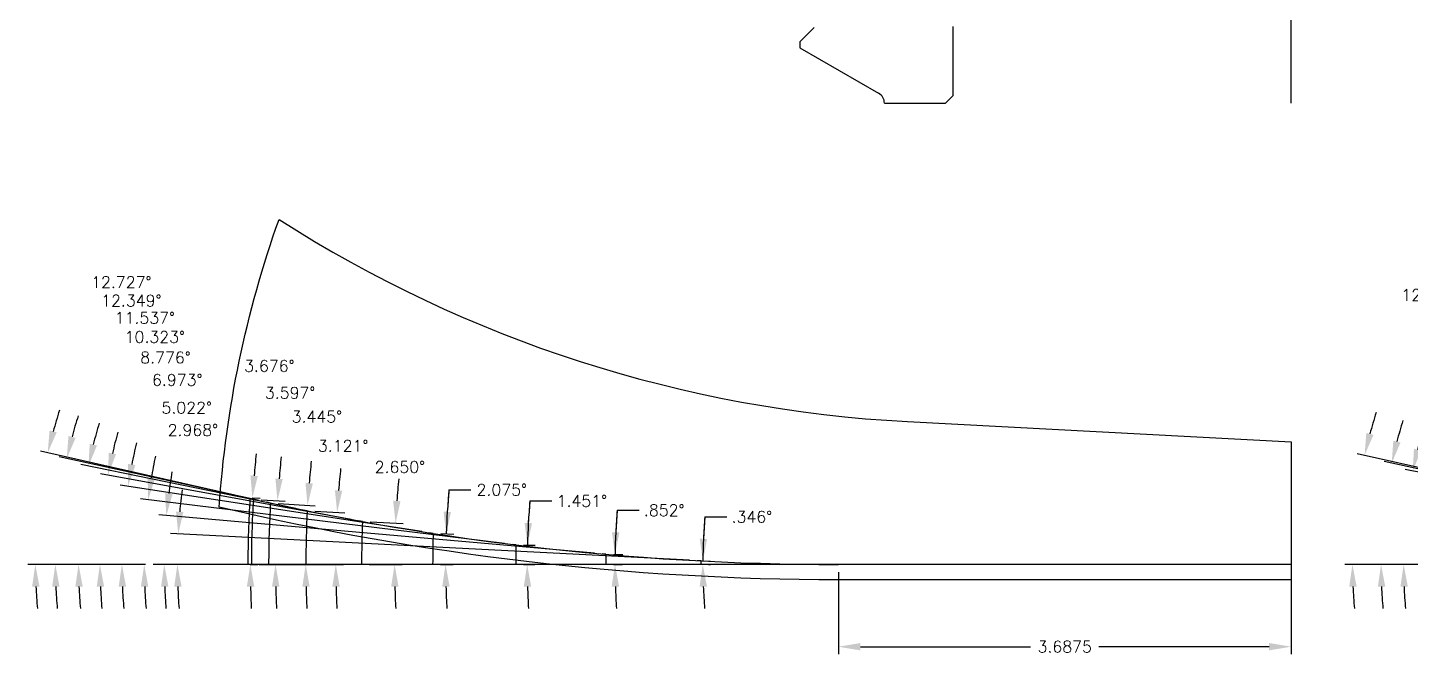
# Model space of a CAD drawing. Header units: inches. Extents: x -44.5 to -1.7, y -58.8 to -37.2.
# Drawn here: x -34.53 to -23.27, y -54.21 to -49.11 of the extents above; entities that cross this region are included whole.
import ezdxf

# ---------------------------------------------------------------- set-up
doc = ezdxf.new("R2010")
doc.units = ezdxf.units.IN
doc.header["$MEASUREMENT"] = 0
doc.header["$PDMODE"] = 35
doc.layers.get('Defpoints').update_dxf_attribs({"color": 10})
doc.layers.add('Blade_1', color=30, linetype='Continuous', true_color=0xff7f00)
doc.layers.add('Dims', color=4, linetype='Continuous')
doc.styles.add('RomanS', font='romans')
doc.dimstyles.new('Copy of Standard', dxfattribs={"dimtxt": 0.094, "dimasz": 0.18, "dimexe": 0.0625, "dimexo": 0.0625, "dimgap": 0.045, "dimtad": 0, "dimtih": 1, "dimtoh": 1, "dimdec": 4, "dimzin": 4, "dimdsep": 46, "dimtxsty": 'RomanS', "dimcen": 0.09, "dimadec": 3, "dimazin": 1, "dimtfac": 1, "dimtdec": 4, "dimtofl": 0, "dimtmove": 0, "dimatfit": 1, "dimfxl": 1, "dimtolj": 1, "dimtzin": 0, "dimarcsym": 0})

# ---------------------------------------------------------------- blocks, each defined once
blk = doc.blocks.new('*D165')
at = {"layer": 'Defpoints', "color": 0, "transparency": 16777216}
for p in [(-33.42, -53.349), (-33.512, -53.481), (-29.856, -53.396), (-29.825, -53.398), (-27.932, -53.481)]:
    blk.add_point(p, dxfattribs=at)
at = {"layer": 'Dims', "color": 0, "lineweight": -2, "transparency": 16777216}
blk.add_line((-29.918, -53.39), (-33.467, -53.078), dxfattribs=at)
for start, end in [(170.4358, 172.7068), (182.2709, 184.5419)]:
    blk.add_arc((-28.88, -53.481), 4.542, start, end, dxfattribs=at)
at = {"layer": 'Dims', "color": 0, "transparency": 16777216}
for points in [[(-33.355, -52.908), (-33.415, -52.901), (-33.405, -53.084)], [(-33.448, -53.662), (-33.388, -53.661), (-33.422, -53.481)]]:
    blk.add_solid(points, dxfattribs=at)
at = {"layer": 'Dims', "color": 0, "transparency": 16777216, "insert": (-33.239, -52.205), "char_height": 0.094, "attachment_point": 5, "style": 'RomanS'}
blk.add_mtext('\\A1;5.022°', dxfattribs=at)
blk = doc.blocks.new('*D166')
at = {"layer": 'Defpoints', "color": 0, "transparency": 16777216}
for p in [(-29.826, -53.481), (-29.825, -53.398), (-29.751, -53.454), (-24.244, -53.481)]:
    blk.add_point(p, dxfattribs=at)
at = {"layer": 'Dims', "color": 0, "lineweight": -2, "transparency": 16777216}
for p, q in [((-29.734, -53.04), (-29.554, -53.04)), ((-29.763, -53.399), (-29.688, -53.4)), ((-29.763, -53.481), (-29.689, -53.481))]:
    blk.add_line(p, q, dxfattribs=at)
for start, end in [(175.4014, 179.1477), (175.4019, 177.2748), (181.8729, 183.7457)]:
    blk.add_arc((-24.244, -53.481), 5.507, start, end, dxfattribs=at)
at = {"layer": 'Dims', "color": 0, "transparency": 16777216}
for points in [[(-29.715, -53.22), (-29.775, -53.219), (-29.751, -53.399)], [(-29.778, -53.662), (-29.718, -53.661), (-29.751, -53.481)]]:
    blk.add_solid(points, dxfattribs=at)
at = {"layer": 'Dims', "color": 0, "transparency": 16777216, "insert": (-29.35, -53.04), "char_height": 0.094, "attachment_point": 5, "style": 'RomanS'}
blk.add_mtext('\\A1;.852°', dxfattribs=at)
blk = doc.blocks.new('*D171')
at = {"layer": 'Defpoints', "color": 0, "transparency": 16777216}
for p in [(-33.582, -53.305), (-30.588, -53.318), (-30.557, -53.321), (-33.512, -53.481), (-27.932, -53.481)]:
    blk.add_point(p, dxfattribs=at)
at = {"layer": 'Dims', "color": 0, "lineweight": -2, "transparency": 16777216}
for p, q in [((-30.65, -53.31), (-33.615, -52.947)), ((-33.574, -53.481), (-33.648, -53.481))]:
    blk.add_line(p, q, dxfattribs=at)
for start, end in [(168.2694, 170.6481), (182.3787, 184.7575)]:
    blk.add_arc((-29.249, -53.481), 4.336, start, end, dxfattribs=at)
at = {"layer": 'Dims', "color": 0, "transparency": 16777216}
for points in [[(-33.498, -52.781), (-33.557, -52.772), (-33.553, -52.955)], [(-33.612, -53.662), (-33.552, -53.661), (-33.585, -53.481)]]:
    blk.add_solid(points, dxfattribs=at)
at = {"layer": 'Dims', "color": 0, "transparency": 16777216, "insert": (-33.316, -51.978), "char_height": 0.094, "attachment_point": 5, "style": 'RomanS'}
blk.add_mtext('\\A1;6.973°', dxfattribs=at)
blk = doc.blocks.new('*D172')
at = {"layer": 'Defpoints', "color": 0, "transparency": 16777216}
for p in [(-30.557, -53.321), (-30.559, -53.481), (-30.466, -53.429), (-24.244, -53.481)]:
    blk.add_point(p, dxfattribs=at)
at = {"layer": 'Dims', "color": 0, "lineweight": -2, "transparency": 16777216}
for p, q in [((-30.445, -52.964), (-30.265, -52.964)), ((-30.495, -53.323), (-30.402, -53.325)), ((-30.497, -53.481), (-30.404, -53.481))]:
    blk.add_line(p, q, dxfattribs=at)
for start, end in [(175.233, 178.5485), (175.2333, 176.8909), (181.6576, 183.3152)]:
    blk.add_arc((-24.244, -53.481), 6.222, start, end, dxfattribs=at)
at = {"layer": 'Dims', "color": 0, "transparency": 16777216}
for points in [[(-30.427, -53.145), (-30.487, -53.143), (-30.464, -53.324)], [(-30.494, -53.662), (-30.434, -53.661), (-30.466, -53.481)]]:
    blk.add_solid(points, dxfattribs=at)
at = {"layer": 'Dims', "color": 0, "transparency": 16777216, "insert": (-30.021, -52.964), "char_height": 0.094, "attachment_point": 5, "style": 'RomanS'}
blk.add_mtext('\\A1;1.451°', dxfattribs=at)
blk = doc.blocks.new('*D173')
at = {"layer": 'Defpoints', "color": 0, "transparency": 16777216}
for p in [(-31.231, -53.228), (-31.236, -53.481), (-31.13, -53.398), (-24.244, -53.481)]:
    blk.add_point(p, dxfattribs=at)
at = {"layer": 'Dims', "color": 0, "lineweight": -2, "transparency": 16777216}
for p, q in [((-31.104, -52.873), (-30.924, -52.873)), ((-31.169, -53.23), (-31.064, -53.234)), ((-31.173, -53.481), (-31.068, -53.481))]:
    blk.add_line(p, q, dxfattribs=at)
for start, end in [(174.929, 177.9246), (174.9293, 176.427), (181.4977, 182.9953)]:
    blk.add_arc((-24.244, -53.481), 6.886, start, end, dxfattribs=at)
at = {"layer": 'Dims', "color": 0, "transparency": 16777216}
for points in [[(-31.087, -53.054), (-31.147, -53.051), (-31.126, -53.232)], [(-31.158, -53.662), (-31.098, -53.661), (-31.131, -53.481)]]:
    blk.add_solid(points, dxfattribs=at)
at = {"layer": 'Dims', "color": 0, "transparency": 16777216, "insert": (-30.673, -52.873), "char_height": 0.094, "attachment_point": 5, "style": 'RomanS'}
blk.add_mtext('\\A1;2.075°', dxfattribs=at)
blk = doc.blocks.new('*D174')
at = {"layer": 'Defpoints', "color": 0, "transparency": 16777216}
for p in [(-31.262, -53.223), (-31.231, -53.228), (-33.762, -53.268), (-33.512, -53.481), (-27.932, -53.481)]:
    blk.add_point(p, dxfattribs=at)
at = {"layer": 'Dims', "color": 0, "lineweight": -2, "transparency": 16777216}
for p, q in [((-31.324, -53.214), (-33.78, -52.835)), ((-33.574, -53.481), (-33.83, -53.481))]:
    blk.add_line(p, q, dxfattribs=at)
for start, end in [(166.2838, 168.7538), (182.47, 184.9399)]:
    blk.add_arc((-29.591, -53.481), 4.176, start, end, dxfattribs=at)
at = {"layer": 'Dims', "color": 0, "transparency": 16777216}
for points in [[(-33.657, -52.672), (-33.717, -52.662), (-33.718, -52.844)], [(-33.793, -53.662), (-33.733, -53.661), (-33.767, -53.481)]]:
    blk.add_solid(points, dxfattribs=at)
at = {"layer": 'Dims', "color": 0, "transparency": 16777216, "insert": (-33.412, -51.796), "char_height": 0.094, "attachment_point": 5, "style": 'RomanS'}
blk.add_mtext('\\A1;8.776°', dxfattribs=at)
blk = doc.blocks.new('*D177')
at = {"layer": 'Defpoints', "color": 0, "transparency": 16777216}
for p in [(-31.837, -53.126), (-31.807, -53.131), (-33.939, -53.238), (-33.512, -53.481), (-27.932, -53.481)]:
    blk.add_point(p, dxfattribs=at)
at = {"layer": 'Dims', "color": 0, "lineweight": -2, "transparency": 16777216}
for p, q in [((-31.899, -53.114), (-33.942, -52.742)), ((-33.574, -53.481), (-34.009, -53.481))]:
    blk.add_line(p, q, dxfattribs=at)
for start, end in [(164.5974, 167.1373), (182.5399, 185.0797)]:
    blk.add_arc((-29.885, -53.481), 4.061, start, end, dxfattribs=at)
at = {"layer": 'Dims', "color": 0, "transparency": 16777216}
for points in [[(-33.815, -52.583), (-33.874, -52.571), (-33.88, -52.754)], [(-33.972, -53.662), (-33.912, -53.661), (-33.946, -53.481)]]:
    blk.add_solid(points, dxfattribs=at)
at = {"layer": 'Dims', "color": 0, "transparency": 16777216, "insert": (-33.499, -51.628), "char_height": 0.094, "attachment_point": 5, "style": 'RomanS'}
blk.add_mtext('\\A1;10.323°', dxfattribs=at)
blk = doc.blocks.new('*D178')
at = {"layer": 'Defpoints', "color": 0, "transparency": 16777216}
for p in [(-31.807, -53.131), (-31.545, -53.369), (-31.815, -53.481), (-24.244, -53.481)]:
    blk.add_point(p, dxfattribs=at)
at = {"layer": 'Dims', "color": 0, "lineweight": -2, "transparency": 16777216}
for p, q in [((-31.745, -53.134), (-31.476, -53.147)), ((-31.753, -53.481), (-31.484, -53.481))]:
    blk.add_line(p, q, dxfattribs=at)
for start, end in [(174.5251, 175.9375), (181.4125, 182.8249)]:
    blk.add_arc((-24.244, -53.481), 7.302, start, end, dxfattribs=at)
at = {"layer": 'Dims', "color": 0, "transparency": 16777216}
for points in [[(-31.498, -52.966), (-31.558, -52.962), (-31.538, -53.144)], [(-31.574, -53.662), (-31.514, -53.661), (-31.546, -53.481)]]:
    blk.add_solid(points, dxfattribs=at)
at = {"layer": 'Dims', "color": 0, "transparency": 16777216, "insert": (-31.503, -52.688), "char_height": 0.094, "attachment_point": 5, "style": 'RomanS'}
blk.add_mtext('\\A1;2.650°', dxfattribs=at)
blk = doc.blocks.new('*D181')
at = {"layer": 'Defpoints', "color": 0, "transparency": 16777216}
for p in [(-32.257, -53.044), (-32.024, -53.34), (-32.269, -53.481), (-24.244, -53.481)]:
    blk.add_point(p, dxfattribs=at)
at = {"layer": 'Dims', "color": 0, "lineweight": -2, "transparency": 16777216}
for p, q in [((-32.195, -53.048), (-31.951, -53.061)), ((-32.206, -53.481), (-31.963, -53.481))]:
    blk.add_line(p, q, dxfattribs=at)
for start, end in [(174.2276, 175.5531), (181.3255, 182.651)]:
    blk.add_arc((-24.244, -53.481), 7.781, start, end, dxfattribs=at)
at = {"layer": 'Dims', "color": 0, "transparency": 16777216}
for points in [[(-31.972, -52.88), (-32.032, -52.876), (-32.014, -53.058)], [(-32.053, -53.662), (-31.993, -53.661), (-32.025, -53.481)]]:
    blk.add_solid(points, dxfattribs=at)
at = {"layer": 'Dims', "color": 0, "transparency": 16777216, "insert": (-31.965, -52.515), "char_height": 0.094, "attachment_point": 5, "style": 'RomanS'}
blk.add_mtext('\\A1;3.121°', dxfattribs=at)
blk = doc.blocks.new('*D182')
at = {"layer": 'Defpoints', "color": 0, "transparency": 16777216}
for p in [(-32.287, -53.038), (-32.257, -53.044), (-34.111, -53.213), (-33.512, -53.481), (-27.932, -53.481)]:
    blk.add_point(p, dxfattribs=at)
at = {"layer": 'Dims', "color": 0, "lineweight": -2, "transparency": 16777216}
for p, q in [((-32.349, -53.026), (-34.101, -52.668)), ((-33.574, -53.481), (-34.183, -53.481))]:
    blk.add_line(p, q, dxfattribs=at)
for start, end in [(163.3104, 165.8865), (182.5761, 185.1522)]:
    blk.add_arc((-30.117, -53.481), 4.004, start, end, dxfattribs=at)
at = {"layer": 'Dims', "color": 0, "transparency": 16777216}
for points in [[(-33.97, -52.512), (-34.029, -52.498), (-34.039, -52.68)], [(-34.146, -53.662), (-34.086, -53.661), (-34.12, -53.481)]]:
    blk.add_solid(points, dxfattribs=at)
at = {"layer": 'Dims', "color": 0, "transparency": 16777216, "insert": (-33.58, -51.473), "char_height": 0.094, "attachment_point": 5, "style": 'RomanS'}
blk.add_mtext('\\A1;11.537°', dxfattribs=at)
blk = doc.blocks.new('*D185')
at = {"layer": 'Defpoints', "color": 0, "transparency": 16777216}
for p in [(-32.587, -52.974), (-32.557, -52.981), (-34.299, -53.191), (-33.512, -53.481), (-27.932, -53.481)]:
    blk.add_point(p, dxfattribs=at)
at = {"layer": 'Dims', "color": 0, "lineweight": -2, "transparency": 16777216}
for p, q in [((-32.648, -52.961), (-34.277, -52.604)), ((-33.574, -53.481), (-34.372, -53.481))]:
    blk.add_line(p, q, dxfattribs=at)
for start, end in [(162.5422, 165.0967), (182.5545, 185.1089)]:
    blk.add_arc((-30.271, -53.481), 4.038, start, end, dxfattribs=at)
at = {"layer": 'Dims', "color": 0, "transparency": 16777216}
for points in [[(-34.144, -52.45), (-34.202, -52.436), (-34.216, -52.618)], [(-34.335, -53.662), (-34.275, -53.661), (-34.309, -53.481)]]:
    blk.add_solid(points, dxfattribs=at)
at = {"layer": 'Dims', "color": 0, "transparency": 16777216, "insert": (-33.69, -51.332), "char_height": 0.094, "attachment_point": 5, "style": 'RomanS'}
blk.add_mtext('\\A1;12.349°', dxfattribs=at)
blk = doc.blocks.new('*D186')
at = {"layer": 'Defpoints', "color": 0, "transparency": 16777216}
for p in [(-32.557, -52.981), (-32.268, -53.32), (-32.572, -53.481), (-24.244, -53.481)]:
    blk.add_point(p, dxfattribs=at)
at = {"layer": 'Dims', "color": 0, "lineweight": -2, "transparency": 16777216}
for p, q in [((-32.494, -52.985), (-32.193, -53.003)), ((-32.509, -53.481), (-32.207, -53.481))]:
    blk.add_line(p, q, dxfattribs=at)
for start, end in [(173.9852, 175.2703), (181.2851, 182.5703)]:
    blk.add_arc((-24.244, -53.481), 8.025, start, end, dxfattribs=at)
at = {"layer": 'Dims', "color": 0, "transparency": 16777216}
for points in [[(-32.212, -52.822), (-32.272, -52.817), (-32.255, -52.999)], [(-32.297, -53.662), (-32.238, -53.661), (-32.27, -53.481)]]:
    blk.add_solid(points, dxfattribs=at)
at = {"layer": 'Dims', "color": 0, "transparency": 16777216, "insert": (-32.179, -52.278), "char_height": 0.094, "attachment_point": 5, "style": 'RomanS'}
blk.add_mtext('\\A1;3.445°', dxfattribs=at)
blk = doc.blocks.new('*D189')
at = {"layer": 'Defpoints', "color": 0, "transparency": 16777216}
for p in [(-32.726, -52.943), (-32.696, -52.95), (-34.461, -53.176), (-33.512, -53.481), (-27.932, -53.481)]:
    blk.add_point(p, dxfattribs=at)
at = {"layer": 'Dims', "color": 0, "lineweight": -2, "transparency": 16777216}
for p, q in [((-32.787, -52.929), (-34.431, -52.558)), ((-33.574, -53.481), (-34.534, -53.481))]:
    blk.add_line(p, q, dxfattribs=at)
for start, end in [(162.2769, 164.7752), (182.4983, 184.9966)]:
    blk.add_arc((-30.343, -53.481), 4.128, start, end, dxfattribs=at)
at = {"layer": 'Dims', "color": 0, "transparency": 16777216}
for points in [[(-34.298, -52.404), (-34.356, -52.39), (-34.371, -52.572)], [(-34.498, -53.662), (-34.438, -53.661), (-34.472, -53.481)]]:
    blk.add_solid(points, dxfattribs=at)
at = {"layer": 'Dims', "color": 0, "transparency": 16777216, "insert": (-33.772, -51.182), "char_height": 0.094, "attachment_point": 5, "style": 'RomanS'}
blk.add_mtext('\\A1;12.727°', dxfattribs=at)
blk = doc.blocks.new('*D190')
at = {"layer": 'Defpoints', "color": 0, "transparency": 16777216}
for p in [(-32.696, -52.95), (-32.515, -53.308), (-32.713, -53.481), (-24.244, -53.481)]:
    blk.add_point(p, dxfattribs=at)
at = {"layer": 'Dims', "color": 0, "lineweight": -2, "transparency": 16777216}
for p, q in [((-32.633, -52.954), (-32.438, -52.966)), ((-32.65, -53.481), (-32.454, -53.481))]:
    blk.add_line(p, q, dxfattribs=at)
for start, end in [(173.9095, 175.1563), (181.2468, 182.4936)]:
    blk.add_arc((-24.244, -53.481), 8.272, start, end, dxfattribs=at)
at = {"layer": 'Dims', "color": 0, "transparency": 16777216}
for points in [[(-32.457, -52.785), (-32.517, -52.781), (-32.5, -52.962)], [(-32.544, -53.662), (-32.484, -53.661), (-32.516, -53.481)]]:
    blk.add_solid(points, dxfattribs=at)
at = {"layer": 'Dims', "color": 0, "transparency": 16777216, "insert": (-32.397, -52.083), "char_height": 0.094, "attachment_point": 5, "style": 'RomanS'}
blk.add_mtext('\\A1;3.597°', dxfattribs=at)
blk = doc.blocks.new('*D195')
at = {"layer": 'Defpoints', "color": 0, "transparency": 16777216}
for p in [(-32.767, -52.934), (-32.719, -53.3), (-32.785, -53.481), (-24.244, -53.481)]:
    blk.add_point(p, dxfattribs=at)
at = {"layer": 'Dims', "color": 0, "lineweight": -2, "transparency": 16777216}
for p, q in [((-32.705, -52.938), (-32.641, -52.942)), ((-32.723, -53.481), (-32.659, -53.481))]:
    blk.add_line(p, q, dxfattribs=at)
for start, end in [(173.8908, 175.1074), (181.2167, 182.4333)]:
    blk.add_arc((-24.244, -53.481), 8.477, start, end, dxfattribs=at)
at = {"layer": 'Dims', "color": 0, "transparency": 16777216}
for points in [[(-32.66, -52.761), (-32.72, -52.756), (-32.704, -52.938)], [(-32.749, -53.662), (-32.689, -53.661), (-32.721, -53.481)]]:
    blk.add_solid(points, dxfattribs=at)
at = {"layer": 'Dims', "color": 0, "transparency": 16777216, "insert": (-32.566, -51.864), "char_height": 0.094, "attachment_point": 5, "style": 'RomanS'}
blk.add_mtext('\\A1;3.676°', dxfattribs=at)
blk = doc.blocks.new('*D149')
at = {"layer": 'Defpoints', "color": 0, "transparency": 16777216}
for p in [(-33.512, -53.481), (-33.314, -53.398), (-29.083, -53.451), (-29.052, -53.452), (-27.932, -53.481)]:
    blk.add_point(p, dxfattribs=at)
at = {"layer": 'Dims', "color": 0, "lineweight": -2, "transparency": 16777216}
blk.add_line((-29.145, -53.447), (-33.371, -53.228), dxfattribs=at)
for start, end in [(172.755, 174.8936), (182.1386, 184.2772)]:
    blk.add_arc((-28.492, -53.481), 4.823, start, end, dxfattribs=at)
at = {"layer": 'Dims', "color": 0, "transparency": 16777216}
for points in [[(-33.266, -53.054), (-33.326, -53.05), (-33.308, -53.232)], [(-33.341, -53.662), (-33.281, -53.661), (-33.315, -53.481)]]:
    blk.add_solid(points, dxfattribs=at)
at = {"layer": 'Dims', "color": 0, "transparency": 16777216, "insert": (-33.189, -52.387), "char_height": 0.094, "attachment_point": 5, "style": 'RomanS'}
blk.add_mtext('\\A1;2.968°', dxfattribs=at)
blk = doc.blocks.new('*D150')
at = {"layer": 'Defpoints', "color": 0, "transparency": 16777216}
for p in [(-29.052, -53.452), (-29.052, -53.481), (-29.036, -53.472), (-24.244, -53.481)]:
    blk.add_point(p, dxfattribs=at)
at = {"layer": 'Dims', "color": 0, "lineweight": -2, "transparency": 16777216}
for p, q in [((-29.02, -53.093), (-28.84, -53.093)), ((-28.989, -53.453), (-28.973, -53.453)), ((-28.989, -53.481), (-28.973, -53.481))]:
    blk.add_line(p, q, dxfattribs=at)
for start, end in [(175.3481, 179.6543), (175.3489, 177.5016), (182.1527, 184.3054)]:
    blk.add_arc((-24.244, -53.481), 4.791, start, end, dxfattribs=at)
at = {"layer": 'Dims', "color": 0, "transparency": 16777216}
for points in [[(-29.001, -53.273), (-29.061, -53.272), (-29.035, -53.452)], [(-29.062, -53.662), (-29.002, -53.661), (-29.036, -53.481)]]:
    blk.add_solid(points, dxfattribs=at)
at = {"layer": 'Dims', "color": 0, "transparency": 16777216, "insert": (-28.636, -53.093), "char_height": 0.094, "attachment_point": 5, "style": 'RomanS'}
blk.add_mtext('\\A1;.346°', dxfattribs=at)
blk = doc.blocks.new('*D270')
at = {"layer": 'Defpoints', "color": 0, "transparency": 16777216}
for p in [(-21.511, -53.065), (-21.48, -53.071), (-23.32, -53.226), (-22.869, -53.481), (-17.289, -53.481)]:
    blk.add_point(p, dxfattribs=at)
at = {"layer": 'Dims', "color": 0, "lineweight": -2, "transparency": 16777216}
for p, q in [((-21.572, -53.053), (-23.315, -52.709)), ((-22.931, -53.481), (-23.391, -53.481))]:
    blk.add_line(p, q, dxfattribs=at)
for start, end in [(163.5681, 166.1969), (182.6288, 185.2575)]:
    blk.add_arc((-19.405, -53.481), 3.924, start, end, dxfattribs=at)
at = {"layer": 'Dims', "color": 0, "transparency": 16777216}
for points in [[(-23.186, -52.552), (-23.244, -52.539), (-23.254, -52.721)], [(-23.354, -53.662), (-23.294, -53.661), (-23.328, -53.481)]]:
    blk.add_solid(points, dxfattribs=at)
at = {"layer": 'Dims', "color": 0, "transparency": 16777216, "insert": (-22.884, -51.667), "char_height": 0.094, "attachment_point": 5, "style": 'RomanS'}
blk.add_mtext('\\A1;11.174°', dxfattribs=at)
blk = doc.blocks.new('*D271')
at = {"layer": 'Defpoints', "color": 0, "transparency": 16777216}
for p in [(-21.864, -52.992), (-21.833, -52.998), (-23.503, -53.204), (-22.869, -53.481), (-17.289, -53.481)]:
    blk.add_point(p, dxfattribs=at)
at = {"layer": 'Dims', "color": 0, "lineweight": -2, "transparency": 16777216}
for p, q in [((-21.925, -52.979), (-23.486, -52.643)), ((-22.931, -53.481), (-23.575, -53.481))]:
    blk.add_line(p, q, dxfattribs=at)
for start, end in [(162.6155, 165.2429), (182.6274, 185.2548)]:
    blk.add_arc((-19.587, -53.481), 3.926, start, end, dxfattribs=at)
at = {"layer": 'Dims', "color": 0, "transparency": 16777216}
for points in [[(-23.354, -52.488), (-23.412, -52.474), (-23.425, -52.656)], [(-23.538, -53.662), (-23.478, -53.661), (-23.512, -53.481)]]:
    blk.add_solid(points, dxfattribs=at)
at = {"layer": 'Dims', "color": 0, "transparency": 16777216, "insert": (-22.958, -51.47), "char_height": 0.094, "attachment_point": 5, "style": 'RomanS'}
blk.add_mtext('\\A1;12.130°', dxfattribs=at)
blk = doc.blocks.new('*D274')
at = {"layer": 'Defpoints', "color": 0, "transparency": 16777216}
for p in [(-22.057, -52.949), (-22.026, -52.956), (-23.734, -53.183), (-22.869, -53.481), (-17.289, -53.481)]:
    blk.add_point(p, dxfattribs=at)
at = {"layer": 'Dims', "color": 0, "lineweight": -2, "transparency": 16777216}
for p, q in [((-22.118, -52.936), (-23.707, -52.579)), ((-22.931, -53.481), (-23.807, -53.481))]:
    blk.add_line(p, q, dxfattribs=at)
for start, end in [(162.2639, 164.8054), (182.5415, 185.0831)]:
    blk.add_arc((-19.687, -53.481), 4.058, start, end, dxfattribs=at)
at = {"layer": 'Dims', "color": 0, "transparency": 16777216}
for points in [[(-23.574, -52.425), (-23.632, -52.41), (-23.646, -52.592)], [(-23.771, -53.662), (-23.711, -53.661), (-23.745, -53.481)]]:
    blk.add_solid(points, dxfattribs=at)
at = {"layer": 'Dims', "color": 0, "transparency": 16777216, "insert": (-23.101, -51.287), "char_height": 0.094, "attachment_point": 5, "style": 'RomanS'}
blk.add_mtext('\\A1;12.653°', dxfattribs=at)
blk = doc.blocks.new('*D602')
at = {"color": 0, "lineweight": -2, "transparency": 16777216}
for p, q in [((-27.932, -53.544), (-27.932, -54.213)), ((-24.244, -53.544), (-24.244, -54.213)), ((-27.752, -54.151), (-26.366, -54.151)), ((-24.424, -54.151), (-25.81, -54.151))]:
    blk.add_line(p, q, dxfattribs=at)
at = {"color": 0, "transparency": 16777216}
for points in [[(-27.752, -54.121), (-27.752, -54.181), (-27.932, -54.151)], [(-24.424, -54.121), (-24.424, -54.181), (-24.244, -54.151)]]:
    blk.add_solid(points, dxfattribs=at)
at = {"layer": 'Defpoints', "color": 0, "transparency": 16777216}
for p in [(-27.932, -53.481), (-24.244, -53.481), (-27.932, -54.151)]:
    blk.add_point(p, dxfattribs=at)
at = {"color": 0, "transparency": 16777216, "insert": (-26.088, -54.151), "char_height": 0.094, "attachment_point": 5, "style": 'RomanS'}
blk.add_mtext('\\A1;3.6875', dxfattribs=at)

msp = doc.modelspace()

# ---------------------------------------------------------------- linework, layer by layer
for p, q in [((-24.2444, -49.72504), (-24.2444, -46.30336)), ((-28.12856, -49.10919), (-28.2444, -49.22504)), ((-26.9969, -49.66254), (-26.9969, -49.10004)), ((-28.2444, -49.22504), (-28.2444, -49.27399)), ((-28.2444, -49.27399), (-27.60378, -49.64385)), ((-27.5569, -49.72504), (-27.0594, -49.72504)), ((-26.9969, -49.66254), (-27.0594, -49.72504)), ((-32.72868, -52.94256), (-32.72381, -52.94367))]:
    msp.add_line(p, q)
at = {"color": 1}
for p, q in [((-27.9319, -53.48127), (-33.51158, -53.48127)), ((-24.2444, -53.48127), (-27.9319, -53.48127))]:
    msp.add_line(p, q, dxfattribs=at)
msp.add_lwpolyline([(-24.2444, -53.48127), (-24.2444, -53.60627), (-27.9319, -53.60627, -0.05855771), (-32.97432, -53.0137, -0.06868801), (-32.48737, -50.67098, 0.13017643), (-27.3694, -52.3175), (-24.2444, -52.48127)], format="xyb", close=True)
for centre, radius, start, end in [((-27.65065, -49.72504), 0.09375, 0, 60), ((-24.2444, -53.48127), 8.49643, 176.37224, 180)]:
    msp.add_arc(centre, radius, start, end)
msp.add_arc((-27.9319, -31.85627), 21.625, 256.541774, 270, dxfattribs=at)
at = {"layer": 'Blade_1'}
for p, q in [((-32.5567, -52.98095), (-32.58698, -52.97432)), ((-32.25707, -53.04432), (-32.28745, -53.03812)), ((-31.80698, -53.13124), (-31.83747, -53.12569)), ((-31.23137, -53.22808), (-31.26201, -53.22335)), ((-30.55728, -53.32131), (-30.58805, -53.31755)), ((-29.82503, -53.39825), (-29.85616, -53.39551)), ((-29.05153, -53.45227), (-29.08273, -53.45065))]:
    msp.add_line(p, q, dxfattribs=at)
for radius, start in [(8.46812, 176.403049), (8.32734, 176.555468), (8.02457, 176.878628), (7.57067, 177.350002), (6.99155, 177.92463), (6.3149, 178.548527), (5.58125, 179.147653), (4.80721, 179.654316)]:
    msp.add_arc((-24.2444, -53.48127), radius, start, 180, dxfattribs=at)

# ---------------------------------------------------------------- dimensions: what is measured, and where the dimension line sits
dim = msp.add_linear_dim(base=(-27.9319, -54.15068), p1=(-24.2444, -53.48127), p2=(-27.9319, -53.48127), dimstyle='Copy of Standard')
dim.commit()
dim.dimension.update_dxf_attribs({"geometry": '*D602', "text_midpoint": (-26.08815, -54.15068)})
at = {"layer": 'Dims'}
for base, line1, line2, picture, middle in [((-34.46063, -53.17588), ((-27.9319, -53.48127), (-33.51158, -53.48127)), ((-32.72608, -52.94317), (-32.69584, -52.95)), '*D189', (-33.77249, -51.18212)), ((-23.734002, -53.182806), ((-17.289219, -53.481272), (-22.868894, -53.481272)), ((-22.026104, -52.956095), (-22.056595, -52.94925)), '*D274', (-23.100776, -51.287253)), ((-34.298618, -53.191444), ((-27.931905, -53.481272), (-33.51158, -53.481272)), ((-32.5567, -52.980947), (-32.586983, -52.974317)), '*D185', (-33.689638, -51.332277)), ((-34.111349, -53.21273), ((-27.931905, -53.481272), (-33.51158, -53.481272)), ((-32.257075, -53.044323), (-32.287448, -53.038123)), '*D182', (-33.580423, -51.473262)), ((-23.5026592, -53.2044826), ((-17.2892189, -53.4812718), (-22.8688939, -53.4812718)), ((-21.8637159, -52.9919189), (-21.8331635, -52.9984853)), '*D271', (-22.9582672, -51.4703686)), ((-33.938801, -53.23754), ((-27.931905, -53.481272), (-33.51158, -53.481272)), ((-31.806975, -53.131244), (-31.837474, -53.125689)), '*D177', (-33.498512, -51.62789)), ((-23.3199651, -53.2263811), ((-17.2892189, -53.4812718), (-22.8688939, -53.4812718)), ((-21.5106958, -53.0652494), (-21.4800383, -53.0713055)), '*D270', (-22.8836197, -51.6670489)), ((-33.76171, -53.26816), ((-27.9319, -53.48127), (-33.51158, -53.48127)), ((-31.23137, -53.22808), (-31.26201, -53.22335)), '*D174', (-33.41205, -51.79616)), ((-33.5818243, -53.3054188), ((-27.9319048, -53.4812718), (-33.5115798, -53.4812718)), ((-30.5572819, -53.3213136), (-30.5880526, -53.31755)), '*D171', (-33.3164871, -51.9780777)), ((-33.4200604, -53.3485883), ((-27.9319048, -53.4812718), (-33.5115798, -53.4812718)), ((-29.8250346, -53.3982467), (-29.8561646, -53.395511)), '*D165', (-33.2391266, -52.2054725)), ((-33.3140468, -53.3980084), ((-27.9319048, -53.4812718), (-33.5115798, -53.4812718)), ((-29.0515255, -53.4522685), (-29.0827336, -53.4506505)), '*D149', (-33.1890698, -52.3873882))]:
    dim = msp.add_angular_dim_2l(base=base, line1=line1, line2=line2, dimstyle='Copy of Standard', dxfattribs=at)
    dim.commit()
    dim.dimension.update_dxf_attribs({"geometry": picture, "text_midpoint": middle, "dimtype": 162})
for base, center, p1, p2, picture, middle in [((-32.71933, -53.3), (-24.2444, -53.48127), (-32.76743, -52.93371), (-32.785, -53.48127), '*D195', (-32.56563, -51.86438)), ((-32.51454, -53.30818), (-24.2444, -53.48127), (-32.69584, -52.95), (-32.71252, -53.48127), '*D190', (-32.39726, -52.08268)), ((-32.267906, -53.320464), (-24.244405, -53.481272), (-32.5567, -52.980947), (-32.571744, -53.481272), '*D186', (-32.178832, -52.278239)), ((-32.02394, -53.33998), (-24.2444, -53.48127), (-32.25707, -53.04432), (-32.26898, -53.48127), '*D181', (-31.96495, -52.51473)), ((-31.54529, -53.3687), (-24.2444, -53.48127), (-31.80698, -53.13124), (-31.81507, -53.48127), '*D178', (-31.50289, -52.68756))]:
    dim = msp.add_angular_dim_3p(base=base, center=center, p1=p1, p2=p2, dimstyle='Copy of Standard', dxfattribs=at)
    dim.commit()
    dim.dimension.update_dxf_attribs({"geometry": picture, "text_midpoint": middle, "dimtype": 165})
for base, p1, p2, picture, middle in [((-31.13027, -53.39813), (-31.23137, -53.22808), (-31.23596, -53.48127), '*D173', (-30.67291, -52.87259)), ((-30.46619, -53.42873), (-30.55728, -53.32131), (-30.55931, -53.48127), '*D172', (-30.0207, -52.9642)), ((-29.75127, -53.45396), (-29.82503, -53.39825), (-29.82565, -53.48127), '*D166', (-29.3497, -53.03976)), ((-29.0355, -53.47164), (-29.05153, -53.45227), (-29.05161, -53.48127), '*D150', (-28.63582, -53.09271))]:
    dim = msp.add_angular_dim_3p(base=base, center=(-24.2444, -53.48127), p1=p1, p2=p2, dimstyle='Copy of Standard', dxfattribs=at)
    dim.commit()
    dim.dimension.update_dxf_attribs({"geometry": picture, "text_midpoint": middle})

doc.saveas('drawing.dxf')
